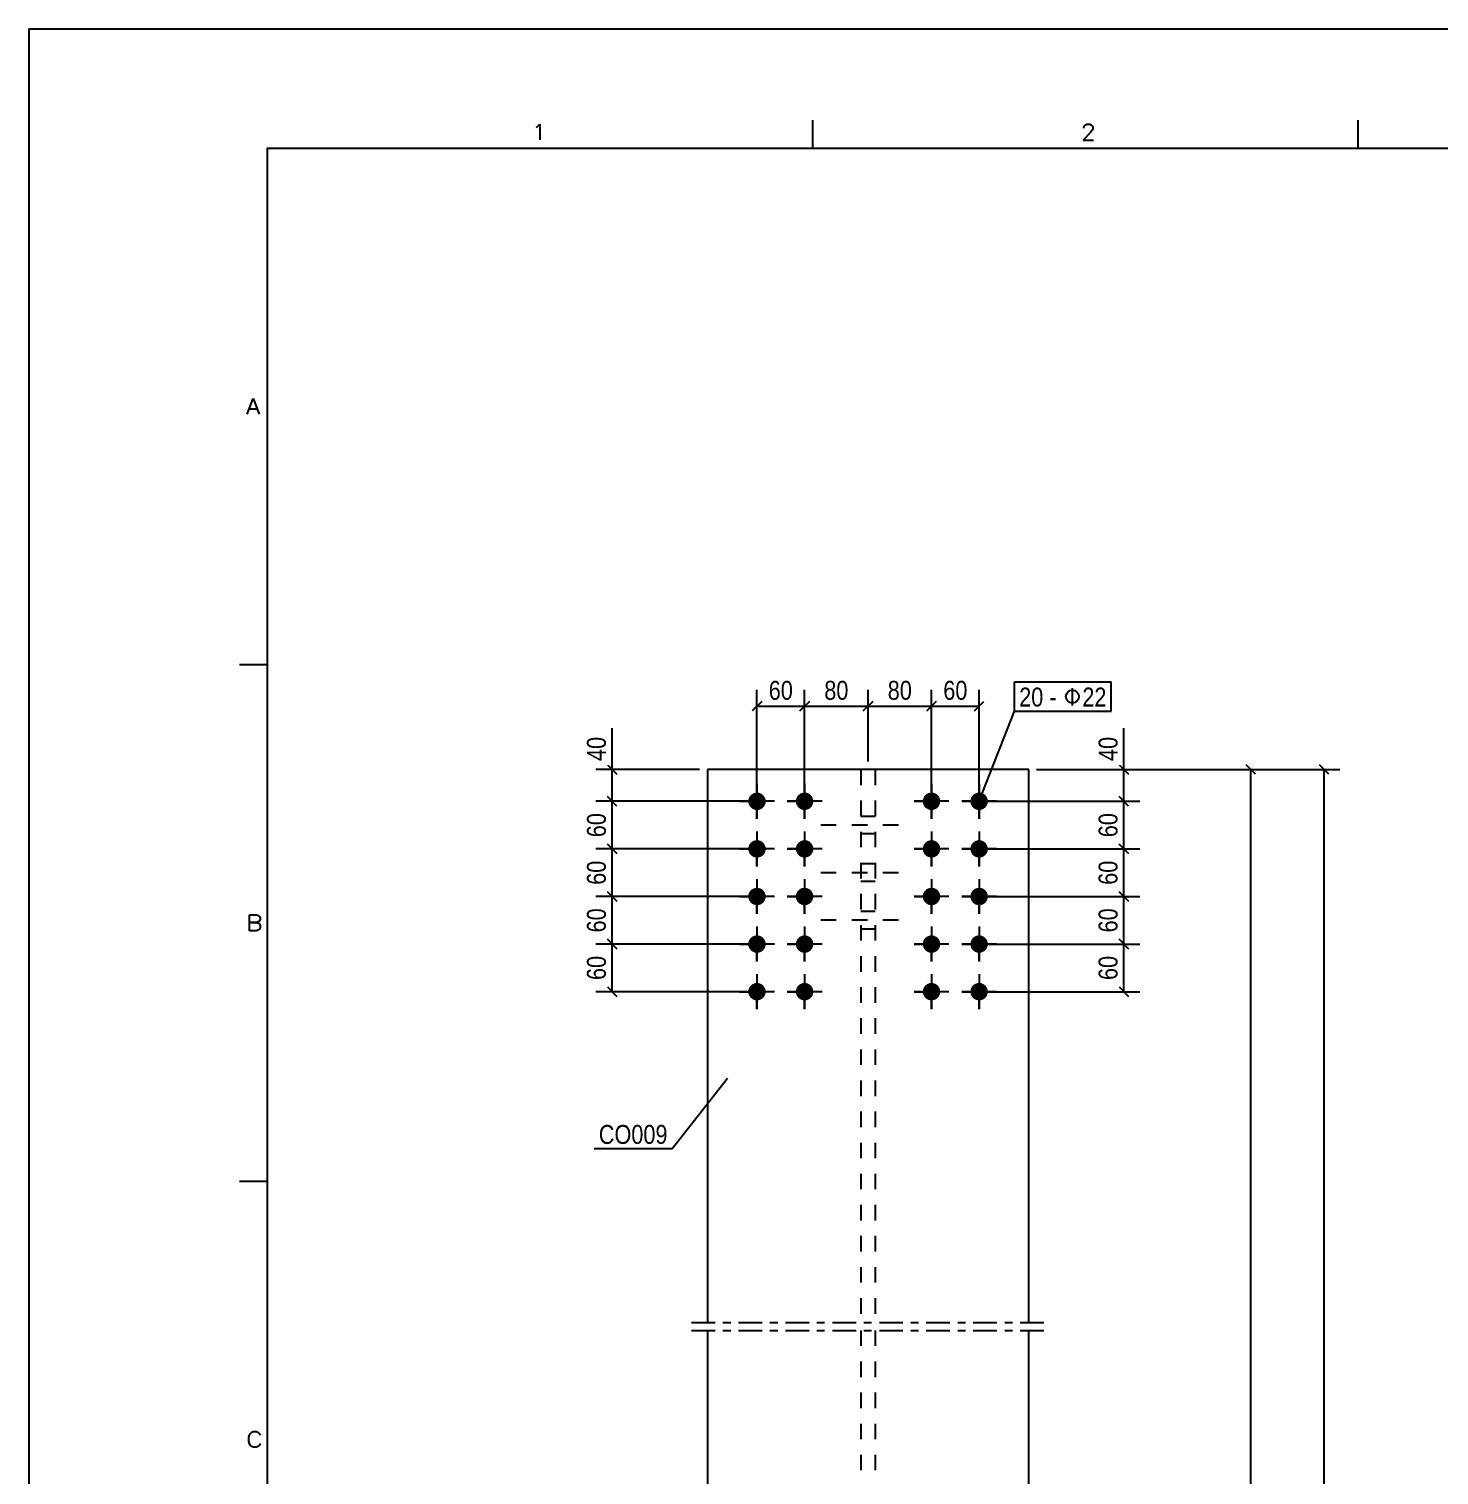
# Model space of a CAD drawing. Header units: millimetres. Extents: x -258 to 337, y -124 to 296.
# Drawn here: x -258.3 to -80.6, y 114.1 to 296.4 of the extents above; entities that cross this region are included whole.
import ezdxf

# ---------------------------------------------------------------- set-up
doc = ezdxf.new("R2010")
doc.units = ezdxf.units.MM
doc.linetypes.add('DXK_LINE_DOT2', pattern=[3.9198, 1.9599, -1.9599])
doc.linetypes.add('DXK_LINE_DOT3', pattern=[5.9187, 2.979, -0.9799, 0.9799, -0.9799])
doc.styles.add('Arial Narrow', font='ARIALN.TTF', dxfattribs={"height": 0.2})

# ---------------------------------------------------------------- blocks, each defined once
blk = doc.blocks.new('Unknown-234524341-28322')
at = {"color": 7, "linetype": 'Continuous'}
for p, q in [((-258.34, 296.37), (336.67, 296.37)), ((-258.34, 296.37), (-258.34, -124.33)), ((-159.56, 284.85), (-159.56, 281.35)), ((-90.81, 284.85), (-90.81, 281.35)), ((-194.41, 284), (-194.22, 284.09)), ((-194.22, 284.09), (-193.93, 284.38)), ((-193.93, 284.38), (-193.93, 282.37)), ((-124.51, 283.3), (-125.46, 282.35)), ((-125.36, 283.97), (-125.27, 284.16)), ((-125.36, 283.88), (-125.36, 283.97)), ((-125.27, 284.16), (-125.17, 284.26)), ((-125.17, 284.26), (-124.98, 284.35)), ((-124.98, 284.35), (-124.6, 284.35)), ((-124.6, 284.35), (-124.42, 284.26)), ((-124.32, 283.59), (-124.51, 283.3)), ((-124.42, 284.26), (-124.32, 284.16)), ((-124.32, 284.16), (-124.23, 283.97)), ((-124.23, 283.78), (-124.32, 283.59)), ((-124.23, 283.97), (-124.23, 283.78)), ((-228.29, 281.35), (321.63, 281.35)), ((-228.29, 281.35), (-228.29, -109.31)), ((-125.46, 282.35), (-124.13, 282.35)), ((-230.84, 247.8), (-230.07, 249.8)), ((-230.07, 249.8), (-229.3, 247.8)), ((-230.55, 248.46), (-229.59, 248.46)), ((-231.8, 216.23), (-228.29, 216.23)), ((-230.52, 182.68), (-230.52, 184.68)), ((-230.52, 184.68), (-229.67, 184.68)), ((-229.67, 184.68), (-229.38, 184.59)), ((-229.38, 184.59), (-229.29, 184.49)), ((-229.29, 184.49), (-229.19, 184.3)), ((-229.19, 184.3), (-229.19, 184.11)), ((-229.67, 183.73), (-230.52, 183.73)), ((-230.52, 183.73), (-229.67, 183.73)), ((-229.67, 182.68), (-230.52, 182.68)), ((-229.38, 183.83), (-229.67, 183.73)), ((-229.67, 183.73), (-229.38, 183.64)), ((-229.38, 182.78), (-229.67, 182.68)), ((-229.29, 183.92), (-229.38, 183.83)), ((-229.38, 183.64), (-229.29, 183.54)), ((-229.29, 182.87), (-229.38, 182.78)), ((-229.19, 184.11), (-229.29, 183.92)), ((-229.29, 183.54), (-229.19, 183.35)), ((-229.19, 183.06), (-229.29, 182.87)), ((-229.19, 183.35), (-229.19, 183.06)), ((-231.8, 151.13), (-228.29, 151.13)), ((-230.62, 118.81), (-230.52, 119.09)), ((-230.62, 118.33), (-230.62, 118.81)), ((-230.52, 119.09), (-230.43, 119.28)), ((-230.43, 119.28), (-230.24, 119.48)), ((-230.24, 119.48), (-230.05, 119.57)), ((-230.05, 119.57), (-229.67, 119.57)), ((-229.67, 119.57), (-229.48, 119.48)), ((-229.48, 119.48), (-229.29, 119.28)), ((-229.29, 119.28), (-229.19, 119.09)), ((-230.52, 118.04), (-230.62, 118.33)), ((-230.43, 117.85), (-230.52, 118.04)), ((-230.24, 117.66), (-230.43, 117.85)), ((-230.05, 117.57), (-230.24, 117.66)), ((-229.67, 117.57), (-230.05, 117.57)), ((-229.48, 117.66), (-229.67, 117.57)), ((-229.29, 117.85), (-229.48, 117.66)), ((-229.19, 118.04), (-229.29, 117.85))]:
    blk.add_line(p, q, dxfattribs=at)
blk = doc.blocks.new('Bolt-234524341-3175 - 3111')
at = {"color": 3, "linetype": 'Continuous'}
for p, q in [((-166.56, 201.2), (-166.56, 199.73)), ((-160.56, 201.2), (-160.56, 199.73)), ((-168.76, 199), (-167.29, 199)), ((-164.36, 199), (-165.83, 199)), ((-162.76, 199), (-161.29, 199)), ((-158.36, 199), (-159.83, 199)), ((-166.56, 196.8), (-166.56, 198.26)), ((-160.56, 196.8), (-160.56, 198.26)), ((-166.56, 195.2), (-166.56, 193.73)), ((-160.56, 195.2), (-160.56, 193.73)), ((-168.76, 193), (-167.29, 193)), ((-166.56, 190.8), (-166.56, 192.26)), ((-164.36, 193), (-165.83, 193)), ((-162.76, 193), (-161.29, 193)), ((-160.56, 190.8), (-160.56, 192.26)), ((-158.36, 193), (-159.83, 193)), ((-166.56, 189.2), (-166.56, 187.73)), ((-160.56, 189.2), (-160.56, 187.73)), ((-168.76, 187), (-167.29, 187)), ((-166.56, 184.8), (-166.56, 186.26)), ((-164.36, 187), (-165.83, 187)), ((-162.76, 187), (-161.29, 187)), ((-160.56, 184.8), (-160.56, 186.26)), ((-158.36, 187), (-159.83, 187)), ((-166.56, 183.2), (-166.56, 181.73)), ((-160.56, 183.2), (-160.56, 181.73)), ((-168.76, 181), (-167.29, 181)), ((-164.36, 181), (-165.83, 181)), ((-162.76, 181), (-161.29, 181)), ((-158.36, 181), (-159.83, 181)), ((-166.56, 178.8), (-166.56, 180.26)), ((-160.56, 178.8), (-160.56, 180.26)), ((-166.56, 177.2), (-166.56, 175.73)), ((-160.56, 177.2), (-160.56, 175.73)), ((-168.76, 175), (-167.29, 175)), ((-166.56, 172.8), (-166.56, 174.26)), ((-164.36, 175), (-165.83, 175)), ((-162.76, 175), (-161.29, 175)), ((-160.56, 172.8), (-160.56, 174.26)), ((-158.36, 175), (-159.83, 175))]:
    blk.add_line(p, q, dxfattribs=at)
blk = doc.blocks.new('Bolt-234524341-3176 - 3111')
at = {"color": 3, "linetype": 'DXK_LINE_DOT2'}
for p, q in [((-151.66, 197.1), (-153.46, 197.1)), ((-151.66, 197.1), (-153.46, 197.1)), ((-151.66, 197.1), (-153.46, 197.1)), ((-151.66, 197.1), (-153.46, 197.1)), ((-148.72, 196), (-158.56, 196)), ((-148.72, 196), (-158.56, 196)), ((-148.72, 196), (-158.56, 196)), ((-148.72, 196), (-158.56, 196)), ((-151.66, 194.9), (-153.46, 194.9)), ((-151.66, 194.9), (-153.46, 194.9)), ((-151.66, 194.9), (-153.46, 194.9)), ((-151.66, 194.9), (-153.46, 194.9)), ((-148.72, 190), (-158.56, 190)), ((-148.72, 190), (-158.56, 190)), ((-148.72, 190), (-158.56, 190)), ((-148.72, 190), (-158.56, 190)), ((-151.66, 191.1), (-153.46, 191.1)), ((-151.66, 191.1), (-153.46, 191.1)), ((-151.66, 191.1), (-153.46, 191.1)), ((-151.66, 191.1), (-153.46, 191.1)), ((-151.66, 188.9), (-153.46, 188.9)), ((-151.66, 188.9), (-153.46, 188.9)), ((-151.66, 188.9), (-153.46, 188.9)), ((-151.66, 188.9), (-153.46, 188.9)), ((-151.66, 185.1), (-153.46, 185.1)), ((-151.66, 185.1), (-153.46, 185.1)), ((-151.66, 185.1), (-153.46, 185.1)), ((-151.66, 185.1), (-153.46, 185.1)), ((-148.72, 184), (-158.56, 184)), ((-148.72, 184), (-158.56, 184)), ((-148.72, 184), (-158.56, 184)), ((-148.72, 184), (-158.56, 184)), ((-151.66, 182.9), (-153.46, 182.9)), ((-151.66, 182.9), (-153.46, 182.9)), ((-151.66, 182.9), (-153.46, 182.9)), ((-151.66, 182.9), (-153.46, 182.9))]:
    blk.add_line(p, q, dxfattribs=at)
blk = doc.blocks.new('Part-234524341-3122 - 3111')
at = {"color": 2, "linetype": 'Continuous'}
for p, q in [((-132.31, 203), (-172.81, 203)), ((-172.81, 203), (-172.81, 133.3)), ((-132.31, 133.3), (-132.31, 203)), ((-172.81, 132.3), (-172.81, 5)), ((-132.31, 5), (-132.31, 132.3))]:
    blk.add_line(p, q, dxfattribs=at)
at = {"color": 7, "linetype": 'DXK_LINE_DOT2'}
for p, q in [((-153.46, 203), (-153.46, 133.3)), ((-151.66, 203), (-151.66, 133.3)), ((-153.46, 132.3), (-153.46, 5)), ((-151.66, 132.3), (-151.66, 5))]:
    blk.add_line(p, q, dxfattribs=at)
at = {"color": 4, "linetype": 'DXK_LINE_DOT3'}
for p, q in [((-174.81, 133.3), (-130.31, 133.3)), ((-174.81, 132.3), (-130.31, 132.3))]:
    blk.add_line(p, q, dxfattribs=at)
blk = doc.blocks.new('Bolt-234524341-3172 - 3111')
at = {"linetype": 'Continuous'}
for points in [[(-143.46, 199, -1), (-145.66, 199, -1)], [(-137.46, 199, -1), (-139.66, 199, -1)], [(-143.46, 193, -1), (-145.66, 193, -1)], [(-137.46, 193, -1), (-139.66, 193, -1)], [(-143.46, 187, -1), (-145.66, 187, -1)], [(-137.46, 187, -1), (-139.66, 187, -1)], [(-143.46, 181, -1), (-145.66, 181, -1)], [(-137.46, 181, -1), (-139.66, 181, -1)], [(-143.46, 175, -1), (-145.66, 175, -1)], [(-137.46, 175, -1), (-139.66, 175, -1)]]:
    blk.add_hatch(color=3, dxfattribs=at).paths.add_polyline_path(points)
at = {"color": 3, "linetype": 'Continuous'}
for p, q in [((-144.56, 201.2), (-144.56, 196.8)), ((-138.56, 201.2), (-138.56, 196.8)), ((-142.36, 199), (-146.76, 199)), ((-136.36, 199), (-140.76, 199)), ((-144.56, 195.2), (-144.56, 190.8)), ((-138.56, 195.2), (-138.56, 190.8)), ((-142.36, 193), (-146.76, 193)), ((-136.36, 193), (-140.76, 193)), ((-144.56, 189.2), (-144.56, 184.8)), ((-138.56, 189.2), (-138.56, 184.8)), ((-142.36, 187), (-146.76, 187)), ((-136.36, 187), (-140.76, 187)), ((-144.56, 183.2), (-144.56, 178.8)), ((-138.56, 183.2), (-138.56, 178.8)), ((-142.36, 181), (-146.76, 181)), ((-136.36, 181), (-140.76, 181)), ((-144.56, 177.2), (-144.56, 172.8)), ((-138.56, 177.2), (-138.56, 172.8)), ((-142.36, 175), (-146.76, 175)), ((-136.36, 175), (-140.76, 175))]:
    blk.add_line(p, q, dxfattribs=at)
blk = doc.blocks.new('Bolt-234524341-3173 - 3111')
at = {"color": 3, "linetype": 'Continuous'}
for p, q in [((-144.56, 201.2), (-144.56, 199.73)), ((-138.56, 201.2), (-138.56, 199.73)), ((-146.76, 199), (-145.29, 199)), ((-142.36, 199), (-143.83, 199)), ((-140.76, 199), (-139.29, 199)), ((-136.36, 199), (-137.83, 199)), ((-144.56, 196.8), (-144.56, 198.26)), ((-138.56, 196.8), (-138.56, 198.26)), ((-144.56, 195.2), (-144.56, 193.73)), ((-138.56, 195.2), (-138.56, 193.73)), ((-146.76, 193), (-145.29, 193)), ((-144.56, 190.8), (-144.56, 192.26)), ((-142.36, 193), (-143.83, 193)), ((-140.76, 193), (-139.29, 193)), ((-138.56, 190.8), (-138.56, 192.26)), ((-136.36, 193), (-137.83, 193)), ((-144.56, 189.2), (-144.56, 187.73)), ((-138.56, 189.2), (-138.56, 187.73)), ((-146.76, 187), (-145.29, 187)), ((-144.56, 184.8), (-144.56, 186.26)), ((-142.36, 187), (-143.83, 187)), ((-140.76, 187), (-139.29, 187)), ((-138.56, 184.8), (-138.56, 186.26)), ((-136.36, 187), (-137.83, 187)), ((-144.56, 183.2), (-144.56, 181.73)), ((-138.56, 183.2), (-138.56, 181.73)), ((-146.76, 181), (-145.29, 181)), ((-142.36, 181), (-143.83, 181)), ((-140.76, 181), (-139.29, 181)), ((-136.36, 181), (-137.83, 181)), ((-144.56, 178.8), (-144.56, 180.26)), ((-138.56, 178.8), (-138.56, 180.26)), ((-144.56, 177.2), (-144.56, 175.73)), ((-138.56, 177.2), (-138.56, 175.73)), ((-146.76, 175), (-145.29, 175)), ((-144.56, 172.8), (-144.56, 174.26)), ((-142.36, 175), (-143.83, 175)), ((-140.76, 175), (-139.29, 175)), ((-138.56, 172.8), (-138.56, 174.26)), ((-136.36, 175), (-137.83, 175))]:
    blk.add_line(p, q, dxfattribs=at)
blk = doc.blocks.new('Bolt-234524341-3174 - 3111')
at = {"linetype": 'Continuous'}
for points in [[(-165.46, 199, -1), (-167.66, 199, -1)], [(-159.46, 199, -1), (-161.66, 199, -1)], [(-165.46, 193, -1), (-167.66, 193, -1)], [(-159.46, 193, -1), (-161.66, 193, -1)], [(-165.46, 187, -1), (-167.66, 187, -1)], [(-159.46, 187, -1), (-161.66, 187, -1)], [(-165.46, 181, -1), (-167.66, 181, -1)], [(-159.46, 181, -1), (-161.66, 181, -1)], [(-165.46, 175, -1), (-167.66, 175, -1)], [(-159.46, 175, -1), (-161.66, 175, -1)]]:
    blk.add_hatch(color=3, dxfattribs=at).paths.add_polyline_path(points)
at = {"color": 3, "linetype": 'Continuous'}
for p, q in [((-166.56, 201.2), (-166.56, 196.8)), ((-160.56, 201.2), (-160.56, 196.8)), ((-164.36, 199), (-168.76, 199)), ((-158.36, 199), (-162.76, 199)), ((-166.56, 195.2), (-166.56, 190.8)), ((-160.56, 195.2), (-160.56, 190.8)), ((-164.36, 193), (-168.76, 193)), ((-158.36, 193), (-162.76, 193)), ((-166.56, 189.2), (-166.56, 184.8)), ((-160.56, 189.2), (-160.56, 184.8)), ((-164.36, 187), (-168.76, 187)), ((-158.36, 187), (-162.76, 187)), ((-166.56, 183.2), (-166.56, 178.8)), ((-160.56, 183.2), (-160.56, 178.8)), ((-164.36, 181), (-168.76, 181)), ((-158.36, 181), (-162.76, 181)), ((-166.56, 177.2), (-166.56, 172.8)), ((-160.56, 177.2), (-160.56, 172.8)), ((-164.36, 175), (-168.76, 175)), ((-158.36, 175), (-162.76, 175))]:
    blk.add_line(p, q, dxfattribs=at)
blk = doc.blocks.new('StraightDimension-234524341-4476 - 3111')
at = {"color": 7, "linetype": 'Continuous'}
for p, q in [((-184.21, 192.4), (-185.41, 193.6)), ((-167.56, 193), (-186.86, 193)), ((-184.81, 187), (-184.81, 193)), ((-167.56, 187), (-186.86, 187)), ((-185.41, 187.6), (-184.21, 186.4))]:
    blk.add_line(p, q, dxfattribs=at)
at = {"color": 0}
blk.add_wipeout([(-185.11, 192.02), (-188.61, 192.02), (-188.61, 187.97), (-185.11, 187.97)], dxfattribs=at)
at = {"color": 4, "style": 'Arial Narrow'}
blk.add_text('60', height=2.386, rotation=90.0002, dxfattribs=at).set_placement((-185.61, 188.47))
blk = doc.blocks.new('StraightDimension-234524341-4474 - 3111')
at = {"color": 7, "linetype": 'Continuous'}
for p, q in [((-173.81, 203), (-186.86, 203)), ((-185.41, 203.6), (-184.21, 202.4)), ((-184.81, 199), (-184.81, 203)), ((-167.56, 199), (-186.86, 199)), ((-184.21, 198.4), (-185.41, 199.6))]:
    blk.add_line(p, q, dxfattribs=at)
at = {"color": 0}
blk.add_wipeout([(-185.11, 207.62), (-188.61, 207.62), (-188.61, 203.58), (-185.11, 203.58)], dxfattribs=at)
at = {"color": 7, "linetype": 'Continuous'}
blk.add_line((-184.81, 203), (-184.81, 208.21), dxfattribs=at)
blk.add_line((-184.81, 203), (-184.81, 208.21), dxfattribs=at)
at = {"color": 4, "style": 'Arial Narrow'}
blk.add_text('40', height=2.386, rotation=90.0002, dxfattribs=at).set_placement((-185.61, 204.08))
blk = doc.blocks.new('StraightDimension-234524341-4477 - 3111')
at = {"color": 7, "linetype": 'Continuous'}
for p, q in [((-167.56, 187), (-186.86, 187)), ((-184.21, 186.4), (-185.41, 187.6)), ((-184.81, 181), (-184.81, 187)), ((-167.56, 181), (-186.86, 181)), ((-185.41, 181.6), (-184.21, 180.4))]:
    blk.add_line(p, q, dxfattribs=at)
at = {"color": 0}
blk.add_wipeout([(-185.11, 186.02), (-188.61, 186.02), (-188.61, 181.97), (-185.11, 181.97)], dxfattribs=at)
at = {"color": 4, "style": 'Arial Narrow'}
blk.add_text('60', height=2.386, rotation=90.0002, dxfattribs=at).set_placement((-185.61, 182.47))
blk = doc.blocks.new('StraightDimension-234524341-4463 - 3111')
at = {"color": 7, "linetype": 'Continuous'}
for p, q in [((-143.96, 211.6), (-145.16, 210.4)), ((-144.56, 200), (-144.56, 213.05)), ((-139.16, 210.4), (-137.96, 211.6)), ((-138.56, 200), (-138.56, 213.05)), ((-144.56, 211), (-138.56, 211))]:
    blk.add_line(p, q, dxfattribs=at)
at = {"color": 0}
blk.add_wipeout([(-139.54, 211.3), (-139.54, 214.8), (-143.58, 214.8), (-143.58, 211.3)], dxfattribs=at)
at = {"color": 4, "style": 'Arial Narrow'}
blk.add_text('60', height=2.386, dxfattribs=at).set_placement((-143.08, 211.8))
blk = doc.blocks.new('StraightDimension-234524341-4470 - 3111')
at = {"color": 7, "linetype": 'Continuous'}
for p, q in [((-119.71, 192.4), (-120.91, 193.6)), ((-137.56, 193), (-118.31, 193)), ((-120.31, 187), (-120.31, 193)), ((-137.56, 187), (-118.31, 187)), ((-120.91, 187.6), (-119.71, 186.4))]:
    blk.add_line(p, q, dxfattribs=at)
at = {"color": 0}
blk.add_wipeout([(-120.61, 192.02), (-124.11, 192.02), (-124.11, 187.97), (-120.61, 187.97)], dxfattribs=at)
at = {"color": 4, "style": 'Arial Narrow'}
blk.add_text('60', height=2.386, rotation=90.0002, dxfattribs=at).set_placement((-121.11, 188.47))
blk = doc.blocks.new('StraightDimension-234524341-5402 - 3111')
at = {"color": 7, "linetype": 'Continuous'}
for p, q in [((-131.31, 203), (-102.31, 203)), ((-103.71, 202.4), (-104.91, 203.6)), ((-104.31, 5), (-104.31, 203))]:
    blk.add_line(p, q, dxfattribs=at)
blk = doc.blocks.new('StraightDimension-234524341-4469 - 3111')
at = {"color": 7, "linetype": 'Continuous'}
for p, q in [((-137.56, 199), (-118.31, 199)), ((-119.71, 198.4), (-120.91, 199.6)), ((-120.31, 193), (-120.31, 199)), ((-120.91, 193.6), (-119.71, 192.4)), ((-137.56, 193), (-118.31, 193))]:
    blk.add_line(p, q, dxfattribs=at)
at = {"color": 0}
blk.add_wipeout([(-120.61, 198.02), (-124.11, 198.02), (-124.11, 193.97), (-120.61, 193.97)], dxfattribs=at)
at = {"color": 4, "style": 'Arial Narrow'}
blk.add_text('60', height=2.386, rotation=90.0002, dxfattribs=at).set_placement((-121.11, 194.47))
blk = doc.blocks.new('StraightDimension-234524341-4466 - 3111')
at = {"color": 7, "linetype": 'Continuous'}
for p, q in [((-165.96, 211.6), (-167.16, 210.4)), ((-166.56, 200), (-166.56, 213.05)), ((-161.16, 210.4), (-159.96, 211.6)), ((-160.56, 200), (-160.56, 213.05)), ((-166.56, 211), (-160.56, 211))]:
    blk.add_line(p, q, dxfattribs=at)
at = {"color": 0}
blk.add_wipeout([(-161.54, 211.3), (-161.54, 214.8), (-165.58, 214.8), (-165.58, 211.3)], dxfattribs=at)
at = {"color": 4, "style": 'Arial Narrow'}
blk.add_text('60', height=2.386, dxfattribs=at).set_placement((-165.08, 211.8))
blk = doc.blocks.new('StraightDimension-234524341-4465 - 3111')
at = {"color": 7, "linetype": 'Continuous'}
for p, q in [((-159.96, 211.6), (-161.16, 210.4)), ((-160.56, 200), (-160.56, 213.05)), ((-153.16, 210.4), (-151.96, 211.6)), ((-152.56, 204), (-152.56, 213.05)), ((-160.56, 211), (-152.56, 211))]:
    blk.add_line(p, q, dxfattribs=at)
at = {"color": 0}
blk.add_wipeout([(-154.54, 211.3), (-154.54, 214.8), (-158.58, 214.8), (-158.58, 211.3)], dxfattribs=at)
at = {"color": 4, "style": 'Arial Narrow'}
blk.add_text('80', height=2.386, dxfattribs=at).set_placement((-158.08, 211.8))
blk = doc.blocks.new('StraightDimension-234524341-4464 - 3111')
at = {"color": 7, "linetype": 'Continuous'}
for p, q in [((-151.96, 211.6), (-153.16, 210.4)), ((-152.56, 204), (-152.56, 213.05)), ((-145.16, 210.4), (-143.96, 211.6)), ((-144.56, 200), (-144.56, 213.05)), ((-152.56, 211), (-144.56, 211))]:
    blk.add_line(p, q, dxfattribs=at)
at = {"color": 0}
blk.add_wipeout([(-146.54, 211.3), (-146.54, 214.8), (-150.58, 214.8), (-150.58, 211.3)], dxfattribs=at)
at = {"color": 4, "style": 'Arial Narrow'}
blk.add_text('80', height=2.386, dxfattribs=at).set_placement((-150.08, 211.8))
blk = doc.blocks.new('StraightDimension-234524341-4468 - 3111')
at = {"color": 7, "linetype": 'Continuous'}
for p, q in [((-131.31, 203), (-118.31, 203)), ((-120.91, 203.6), (-119.71, 202.4)), ((-120.31, 199), (-120.31, 203)), ((-137.56, 199), (-118.31, 199)), ((-119.71, 198.4), (-120.91, 199.6))]:
    blk.add_line(p, q, dxfattribs=at)
at = {"color": 0}
blk.add_wipeout([(-120.61, 207.62), (-124.11, 207.62), (-124.11, 203.58), (-120.61, 203.58)], dxfattribs=at)
at = {"color": 7, "linetype": 'Continuous'}
blk.add_line((-120.31, 203), (-120.31, 208.21), dxfattribs=at)
blk.add_line((-120.31, 203), (-120.31, 208.21), dxfattribs=at)
at = {"color": 4, "style": 'Arial Narrow'}
blk.add_text('40', height=2.386, rotation=90.0002, dxfattribs=at).set_placement((-121.11, 204.08))
blk = doc.blocks.new('StraightDimension-234524341-4471 - 3111')
at = {"color": 7, "linetype": 'Continuous'}
for p, q in [((-137.56, 187), (-118.31, 187)), ((-119.71, 186.4), (-120.91, 187.6)), ((-120.31, 181), (-120.31, 187)), ((-137.56, 181), (-118.31, 181)), ((-120.91, 181.6), (-119.71, 180.4))]:
    blk.add_line(p, q, dxfattribs=at)
at = {"color": 0}
blk.add_wipeout([(-120.61, 186.02), (-124.11, 186.02), (-124.11, 181.97), (-120.61, 181.97)], dxfattribs=at)
at = {"color": 4, "style": 'Arial Narrow'}
blk.add_text('60', height=2.386, rotation=90.0002, dxfattribs=at).set_placement((-121.11, 182.47))
blk = doc.blocks.new('StraightDimension-234524341-4472 - 3111')
at = {"color": 7, "linetype": 'Continuous'}
for p, q in [((-137.56, 181), (-118.31, 181)), ((-119.71, 180.4), (-120.91, 181.6)), ((-120.31, 175), (-120.31, 181)), ((-120.91, 175.6), (-119.71, 174.4)), ((-137.56, 175), (-118.31, 175))]:
    blk.add_line(p, q, dxfattribs=at)
at = {"color": 0}
blk.add_wipeout([(-120.61, 180.02), (-124.11, 180.02), (-124.11, 175.97), (-120.61, 175.97)], dxfattribs=at)
at = {"color": 4, "style": 'Arial Narrow'}
blk.add_text('60', height=2.386, rotation=90.0002, dxfattribs=at).set_placement((-121.11, 176.47))
blk = doc.blocks.new('StraightDimension-234524341-4475 - 3111')
at = {"color": 7, "linetype": 'Continuous'}
for p, q in [((-167.56, 199), (-186.86, 199)), ((-184.21, 198.4), (-185.41, 199.6)), ((-184.81, 193), (-184.81, 199)), ((-185.41, 193.6), (-184.21, 192.4)), ((-167.56, 193), (-186.86, 193))]:
    blk.add_line(p, q, dxfattribs=at)
at = {"color": 0}
blk.add_wipeout([(-185.11, 198.02), (-188.61, 198.02), (-188.61, 193.97), (-185.11, 193.97)], dxfattribs=at)
at = {"color": 4, "style": 'Arial Narrow'}
blk.add_text('60', height=2.386, rotation=90.0002, dxfattribs=at).set_placement((-185.61, 194.47))
blk = doc.blocks.new('StraightDimension-234524341-4478 - 3111')
at = {"color": 7, "linetype": 'Continuous'}
for p, q in [((-167.56, 181), (-186.86, 181)), ((-184.21, 180.4), (-185.41, 181.6)), ((-184.81, 175), (-184.81, 181)), ((-185.41, 175.6), (-184.21, 174.4)), ((-167.56, 175), (-186.86, 175))]:
    blk.add_line(p, q, dxfattribs=at)
at = {"color": 0}
blk.add_wipeout([(-185.11, 180.02), (-188.61, 180.02), (-188.61, 175.97), (-185.11, 175.97)], dxfattribs=at)
at = {"color": 4, "style": 'Arial Narrow'}
blk.add_text('60', height=2.386, rotation=90.0002, dxfattribs=at).set_placement((-185.61, 176.47))
blk = doc.blocks.new('StraightDimension-234524341-4483 - 3111')
at = {"color": 7, "linetype": 'Continuous'}
for p, q in [((-131.31, 203), (-93.07, 203)), ((-94.47, 202.4), (-95.67, 203.6)), ((-95.07, -15), (-95.07, 203))]:
    blk.add_line(p, q, dxfattribs=at)
blk = doc.blocks.new('Mark-234524341-3258 - 3111')
at = {"color": 0}
blk.add_wipeout([(-177.82, 155.81), (-177.82, 158.31), (-186.5, 158.31), (-186.5, 155.81)], dxfattribs=at)
blk.add_wipeout([(-177.82, 155.81), (-177.82, 158.31), (-186.5, 158.31), (-186.5, 155.81)], dxfattribs=at)
at = {"color": 7, "linetype": 'Continuous'}
for p in [(-170.28, 164.07), (-187.1, 155.21)]:
    blk.add_line(p, (-177.22, 155.21), dxfattribs=at)
at = {"color": 3, "style": 'Arial Narrow'}
blk.add_text('CO009', height=2.386, dxfattribs=at).set_placement((-186.5, 155.81))
blk = doc.blocks.new('MarkSet-234524341-3275 - 3111')
at = {"color": 0}
blk.add_wipeout([(-130.46, 210.95), (-130.46, 213.45), (-133.51, 213.45), (-133.51, 210.95)], dxfattribs=at)
blk.add_wipeout([(-130.46, 210.95), (-130.46, 213.45), (-133.51, 213.45), (-133.51, 210.95)], dxfattribs=at)
at = {"color": 7, "linetype": 'Continuous'}
for p, q in [((-134.11, 210.35), (-134.11, 214.05)), ((-138.56, 199), (-134.11, 210.35))]:
    blk.add_line(p, q, dxfattribs=at)
at = {"color": 0}
blk.add_wipeout([(-128.8, 210.95), (-128.8, 213.45), (-129.71, 213.45), (-129.71, 210.95)], dxfattribs=at)
blk.add_wipeout([(-128.8, 210.95), (-128.8, 213.45), (-129.71, 213.45), (-129.71, 210.95)], dxfattribs=at)
at = {"color": 3, "style": 'Arial Narrow'}
blk.add_text('20', height=2.386, dxfattribs=at).set_placement((-133.51, 210.95))
at = {"color": 0}
blk.add_wipeout([(-125.55, 210.95), (-125.55, 213.45), (-128.05, 213.45), (-128.05, 210.95)], dxfattribs=at)
at = {"color": 3, "linetype": 'Continuous'}
blk.add_line((-126.8, 211.07), (-126.8, 213.26), dxfattribs=at)
at = {"color": 3, "style": 'Arial Narrow'}
blk.add_text('-', height=2.39, dxfattribs=at).set_placement((-129.71, 210.95))
at = {"color": 0}
blk.add_wipeout([(-122.51, 210.95), (-122.51, 213.45), (-125.55, 213.45), (-125.55, 210.95)], dxfattribs=at)
blk.add_wipeout([(-122.51, 210.95), (-122.51, 213.45), (-125.55, 213.45), (-125.55, 210.95)], dxfattribs=at)
at = {"color": 7, "linetype": 'Continuous'}
for p, q in [((-134.11, 214.05), (-121.91, 214.05)), ((-121.91, 210.35), (-121.91, 214.05)), ((-134.11, 210.35), (-121.91, 210.35))]:
    blk.add_line(p, q, dxfattribs=at)
at = {"color": 3, "linetype": 'Continuous'}
blk.add_circle((-126.8, 212.2), 0.812, dxfattribs=at)
at = {"color": 3, "style": 'Arial Narrow'}
blk.add_text('22', height=2.386, dxfattribs=at).set_placement((-125.55, 210.95))

msp = doc.modelspace()

# ---------------------------------------------------------------- block references
for name in ['Unknown-234524341-28322', 'Part-234524341-3122 - 3111', 'Bolt-234524341-3175 - 3111', 'Bolt-234524341-3174 - 3111', 'Bolt-234524341-3172 - 3111', 'Bolt-234524341-3173 - 3111', 'Bolt-234524341-3176 - 3111']:
    msp.add_blockref(name, (0, 0))

# ---------------------------------------------------------------- next in the draw order: block references
for name in ['StraightDimension-234524341-4463 - 3111', 'StraightDimension-234524341-4474 - 3111', 'StraightDimension-234524341-4476 - 3111', 'StraightDimension-234524341-4470 - 3111', 'Mark-234524341-3258 - 3111']:
    msp.add_blockref(name, (0, 0))

# ---------------------------------------------------------------- next in the draw order: block references
for name in ['StraightDimension-234524341-4466 - 3111', 'StraightDimension-234524341-5402 - 3111', 'StraightDimension-234524341-4477 - 3111']:
    msp.add_blockref(name, (0, 0))

# ---------------------------------------------------------------- next in the draw order: block references
for name in ['StraightDimension-234524341-4465 - 3111', 'StraightDimension-234524341-4475 - 3111', 'StraightDimension-234524341-4469 - 3111', 'StraightDimension-234524341-4471 - 3111', 'StraightDimension-234524341-4478 - 3111']:
    msp.add_blockref(name, (0, 0))

# ---------------------------------------------------------------- next in the draw order: block references
for name in ['StraightDimension-234524341-4464 - 3111', 'StraightDimension-234524341-4468 - 3111', 'StraightDimension-234524341-4472 - 3111']:
    msp.add_blockref(name, (0, 0))

# ---------------------------------------------------------------- next in the draw order: block references
msp.add_blockref('StraightDimension-234524341-4483 - 3111', (0, 0))

# ---------------------------------------------------------------- next in the draw order: block references
msp.add_blockref('MarkSet-234524341-3275 - 3111', (0, 0))

doc.saveas('drawing.dxf')
